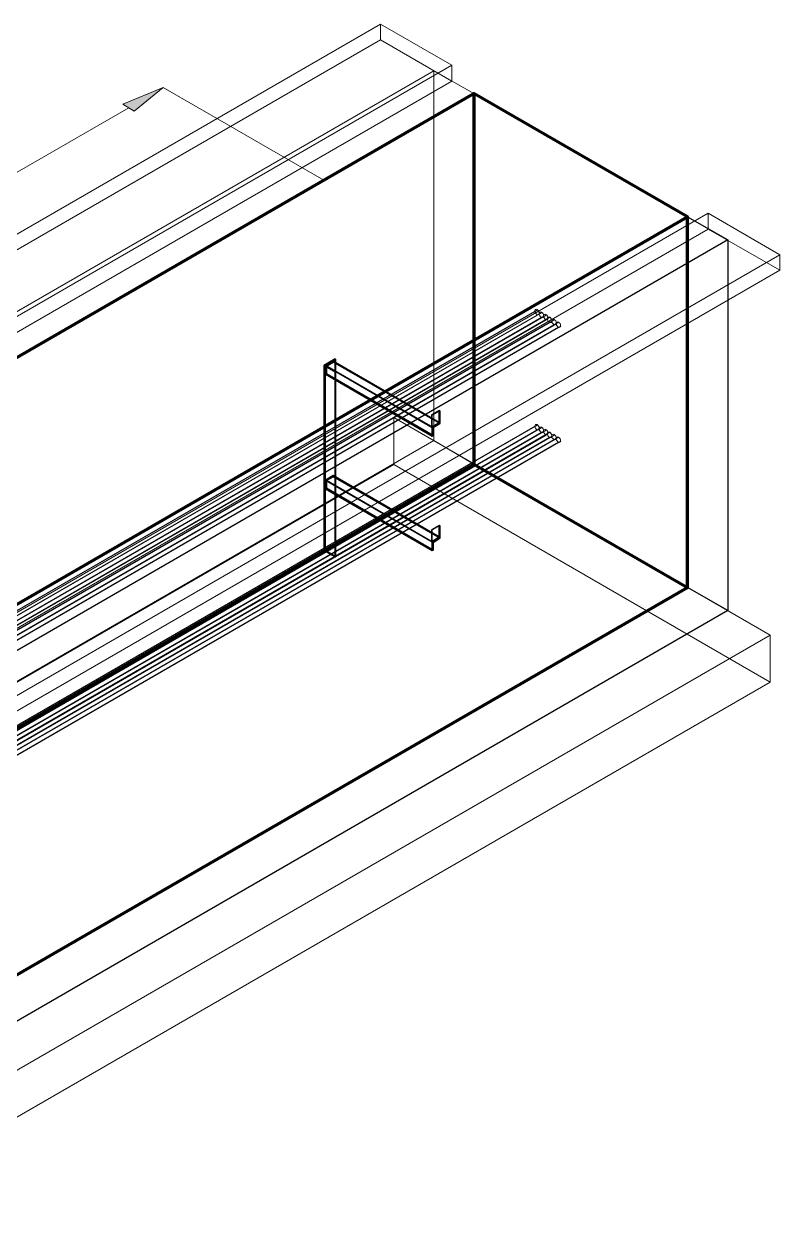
# Model space of a CAD drawing. Header units: inches. Extents: x -430764 to 256483, y 7374 to 217374.
# Drawn here: x 126251 to 154703, y 58489 to 103818 of the extents above; entities that cross this region are included whole.
import ezdxf

# ---------------------------------------------------------------- set-up
doc = ezdxf.new("R2010")
doc.units = ezdxf.units.IN
doc.header["$MEASUREMENT"] = 0
doc.layers.add('Background Stuff', color=252, linetype='Continuous', lineweight=5)
doc.layers.add('Layer 1', color=7, linetype='Continuous')

# ---------------------------------------------------------------- blocks, each defined once
blk = doc.blocks.new('block 3')
at = {"layer": 'Layer 1'}
h = blk.add_hatch(color=5, dxfattribs=at)
h.dxf.hatch_style = 2
h.paths.add_polyline_path([(772.68, -426.78), (774.85, -428.12), (780.31, -423.69)])
at = {"layer": 'Layer 1', "color": 9, "lineweight": 0}
for points in [[(821.23, -414.72), (821.23, -411.73), (282.12, -722.93)], [(821.23, -411.73), (834.63, -419.46), (295.52, -730.77), (282.12, -722.93), (282.12, -725.92), (295.52, -733.66), (295.52, -730.77)], [(834.63, -422.46), (821.23, -414.72), (282.12, -725.92)], [(831.23, -490.08), (831.23, -420.5), (292.12, -731.7)], [(831.23, -420.5), (838.76, -424.82), (299.64, -736.03), (292.12, -731.7), (292.12, -801.38), (299.64, -805.71), (299.64, -736.03)], [(834.63, -419.46), (834.63, -422.46), (295.52, -733.66)], [(882.87, -447.3), (896.38, -455.13), (357.27, -766.33), (343.76, -758.6), (343.76, -761.49), (357.27, -769.32), (357.27, -766.33)], [(896.38, -458.02), (882.87, -450.29), (343.76, -761.49)], [(896.38, -455.13), (896.38, -458.02), (357.27, -769.32)], [(896.38, -455.13), (896.38, -455.13)], [(896.38, -458.02), (896.38, -458.02)], [(284.59, -805.81), (284.59, -797.05), (823.71, -485.75)], [(838.76, -494.51), (831.23, -490.08), (292.12, -801.38)], [(347.06, -841.89), (284.59, -805.81), (823.71, -494.61)], [(284.59, -797.05), (355.41, -837.87), (894.52, -526.67)], [(363.66, -841.89), (894.52, -535.53)]]:
    blk.add_lwpolyline(points, dxfattribs=at)
at = {"layer": 'Layer 1', "lineweight": 0}
for points in [[(821.23, -411.73), (821.23, -411.73)], [(821.23, -414.72), (821.23, -414.72)], [(831.23, -420.5), (831.23, -420.5)], [(834.63, -419.46), (834.63, -419.46)], [(834.63, -422.46), (834.63, -422.46)], [(838.76, -424.82), (838.76, -494.51), (299.64, -805.71)], [(838.76, -424.82), (838.76, -424.82)], [(882.87, -447.3), (882.87, -447.3)], [(882.87, -450.29), (882.87, -450.29)], [(823.71, -485.75), (823.71, -494.61)], [(894.52, -526.67), (823.71, -485.75)], [(823.71, -485.75), (823.71, -485.75)], [(831.23, -490.08), (831.23, -490.08)], [(823.71, -494.61), (894.52, -535.53)], [(823.71, -494.61), (823.71, -494.61)], [(838.76, -494.51), (838.76, -494.51)], [(894.52, -535.53), (894.52, -526.67)], [(894.52, -526.67), (894.52, -526.67)], [(894.52, -535.53), (894.52, -535.53)]]:
    blk.add_lwpolyline(points, dxfattribs=at)
at = {"layer": 'Layer 1', "color": 5, "lineweight": 0}
for points in [[(772.68, -426.78), (774.85, -428.12), (780.31, -423.69), (772.68, -426.78)], [(772.68, -426.78), (774.85, -428.12), (780.31, -423.69), (772.68, -426.78)], [(810.51, -441.11), (780.31, -423.69)], [(773.82, -427.5), (747.43, -442.66)]]:
    blk.add_lwpolyline(points, dxfattribs=at)
at = {"layer": 'Layer 1', "color": 42, "lineweight": 100, "true_color": 0xdca627}
for points in [[(299.64, -805.71), (299.64, -736.03), (838.76, -424.82), (838.76, -494.51), (878.96, -517.7)], [(339.85, -759.32), (339.85, -828.9), (878.96, -517.7), (878.96, -448.02), (838.76, -424.82)], [(838.76, -424.82), (838.76, -424.82)], [(299.64, -736.03), (339.85, -759.32), (878.96, -448.02)], [(878.96, -448.02), (878.96, -448.02)], [(339.85, -828.9), (299.64, -805.71), (838.76, -494.51)], [(838.76, -494.51), (838.76, -494.51)], [(878.96, -517.7), (878.96, -517.7)]]:
    blk.add_lwpolyline(points, dxfattribs=at)
at = {"layer": 'Layer 1', "color": 254, "lineweight": 25, "true_color": 0xdddcdb}
for points in [[(878.96, -517.7), (878.96, -448.02), (339.85, -759.32)], [(878.96, -448.02), (878.96, -448.02), (886.58, -452.35), (347.47, -763.65), (339.85, -759.32), (339.85, -828.9), (347.47, -833.33), (347.47, -763.65)], [(886.58, -452.35), (886.58, -452.35)], [(886.58, -522.03), (878.96, -517.7), (339.85, -828.9)], [(878.96, -517.7), (878.96, -517.7)], [(886.58, -522.03), (886.58, -522.03)]]:
    blk.add_lwpolyline(points, dxfattribs=at)
at = {"layer": 'Layer 1', "color": 6, "lineweight": 0}
for points in [[(882.87, -450.29), (882.87, -447.3), (343.76, -758.6)], [(311.19, -777.05), (850.3, -465.75)], [(311.6, -776.74), (850.71, -465.54)], [(311.6, -777.67), (850.71, -466.47)], [(312.01, -777.46), (851.13, -466.26)], [(312.01, -777.46), (851.13, -466.26)], [(312.43, -777.26), (851.54, -465.96)], [(312.43, -778.19), (851.54, -466.88)], [(312.84, -777.98), (851.95, -466.68)], [(312.84, -777.98), (851.95, -466.68)], [(313.15, -777.67), (852.36, -466.47)], [(313.97, -778.19), (853.08, -466.88)], [(313.15, -778.6), (852.36, -467.4)], [(313.56, -778.39), (852.67, -467.19)], [(313.56, -778.39), (852.67, -467.19)], [(313.97, -779.11), (853.08, -467.81)], [(314.38, -778.91), (853.5, -467.6)], [(314.38, -778.91), (853.5, -467.6)], [(314.8, -778.6), (853.91, -467.4)], [(314.8, -779.53), (853.91, -468.33)], [(315.21, -779.32), (854.32, -468.12)], [(315.21, -779.32), (854.32, -468.12)], [(315.62, -779.11), (854.73, -467.81)], [(315.62, -780.04), (854.73, -468.74)], [(316.03, -779.83), (855.15, -468.53)]]:
    blk.add_lwpolyline(points, dxfattribs=at)
at = {"layer": 'Layer 1', "color": 9, "lineweight": 25}
blk.add_lwpolyline([(886.58, -452.35), (886.58, -522.03), (347.47, -833.33)], dxfattribs=at)
at = {"layer": 'Layer 1', "color": 255, "lineweight": 25}
for points in [[(812.78, -509.66), (812.68, -509.56), (812.68, -474.72), (810.51, -475.95), (810.51, -510.79), (812.68, -509.56)], [(810.51, -510.79), (812.68, -511.93), (812.68, -477.19), (810.51, -475.95)], [(810.51, -475.95), (810.51, -475.95)], [(810.82, -475.95), (812.26, -475.13), (832.37, -486.78)], [(830.82, -487.5), (832.26, -486.67), (812.26, -475.13), (810.82, -475.95)], [(812.78, -511.93), (810.82, -510.79), (810.82, -475.95), (812.78, -477.09), (812.68, -477.19)], [(810.82, -475.95), (810.82, -475.95)], [(810.82, -477.6), (810.82, -475.95), (830.92, -487.6), (830.92, -489.25), (831.13, -489.15), (831.13, -487.6), (832.37, -486.88), (832.37, -486.78), (830.92, -487.6)], [(810.82, -475.95), (810.82, -475.95)], [(832.37, -484.51), (832.37, -486.88), (831.13, -487.6), (831.13, -489.15), (830.92, -489.25), (830.92, -485.33), (830.82, -485.23), (830.82, -487.5), (810.82, -475.95), (810.82, -477.6)], [(810.82, -475.95), (810.82, -475.95)], [(811.03, -476.06), (812.26, -475.33), (812.26, -475.13)], [(811.03, -476.06), (812.26, -475.33), (812.26, -475.13)], [(812.26, -475.13), (812.26, -475.13)], [(812.26, -475.13), (812.26, -475.13)], [(832.37, -486.88), (812.26, -475.33)], [(812.26, -475.33), (812.26, -475.33)], [(832.37, -486.88), (812.26, -475.33)], [(812.26, -475.33), (812.26, -475.33)], [(812.68, -474.72), (812.78, -474.82)], [(812.68, -474.72), (812.68, -474.72)], [(812.78, -474.82), (812.78, -474.82)], [(831.13, -487.6), (811.03, -476.06), (811.03, -477.5), (810.82, -477.6), (830.92, -489.25)], [(831.13, -487.6), (811.03, -476.06), (811.03, -477.5), (810.82, -477.6), (830.92, -489.25)], [(810.82, -477.6), (810.82, -477.6)], [(810.82, -477.6), (810.82, -477.6)], [(811.03, -476.06), (811.03, -476.06)], [(811.03, -476.06), (811.03, -476.06)], [(831.13, -489.15), (811.03, -477.5)], [(811.03, -477.5), (811.03, -477.5)], [(831.13, -489.15), (811.03, -477.5)], [(811.03, -477.5), (811.03, -477.5)], [(812.68, -511.93), (812.78, -511.93), (812.78, -477.09)], [(812.68, -477.19), (812.68, -477.19)], [(812.78, -477.09), (812.78, -477.09)], [(832.26, -486.67), (832.26, -484.41), (830.82, -485.23)], [(832.26, -484.41), (832.37, -484.51), (830.92, -485.33)], [(832.26, -484.41), (832.26, -484.41)], [(810.82, -497.5), (812.26, -496.67), (832.37, -508.32)], [(830.82, -509.04), (832.26, -508.22), (812.26, -496.67), (810.82, -497.5)], [(810.82, -499.15), (810.82, -497.5), (830.92, -509.14), (830.92, -510.79), (831.13, -510.69), (831.13, -509.25), (832.37, -508.42), (832.37, -508.32), (830.92, -509.14)], [(810.82, -497.5), (810.82, -497.5)], [(832.37, -506.05), (832.37, -508.42), (831.13, -509.25), (831.13, -510.69), (830.92, -510.79), (830.92, -506.88), (830.82, -506.88), (830.82, -509.04), (810.82, -497.5), (810.82, -499.15)], [(810.82, -497.5), (810.82, -497.5)], [(831.13, -509.25), (811.03, -497.6), (811.03, -499.04), (810.82, -499.15), (830.92, -510.79)], [(831.13, -509.25), (811.03, -497.6), (811.03, -499.04), (810.82, -499.15), (830.92, -510.79)], [(811.03, -497.6), (812.26, -496.88), (812.26, -496.67)], [(811.03, -497.6), (812.26, -496.88), (812.26, -496.67)], [(811.03, -497.6), (811.03, -497.6)], [(811.03, -497.6), (811.03, -497.6)], [(812.26, -496.67), (812.26, -496.67)], [(812.26, -496.67), (812.26, -496.67)], [(832.37, -508.42), (812.26, -496.88)], [(812.26, -496.88), (812.26, -496.88)], [(832.37, -508.42), (812.26, -496.88)], [(812.26, -496.88), (812.26, -496.88)], [(831.13, -510.69), (811.03, -499.04)], [(831.13, -510.69), (811.03, -499.04)], [(832.26, -508.22), (832.26, -506.05), (830.82, -506.88)], [(830.82, -506.88), (830.82, -506.88)], [(832.26, -506.05), (832.37, -506.05), (830.92, -506.88)], [(830.92, -506.88), (830.92, -506.88)], [(832.26, -506.05), (832.26, -506.05)], [(830.82, -509.04), (830.82, -509.04)], [(830.92, -509.14), (830.92, -509.14)], [(831.13, -509.25), (831.13, -509.25)], [(831.13, -509.25), (831.13, -509.25)], [(832.26, -508.22), (832.26, -508.22)], [(832.37, -508.32), (832.37, -508.32)], [(832.37, -508.42), (832.37, -508.42)], [(832.37, -508.42), (832.37, -508.42)]]:
    blk.add_lwpolyline(points, dxfattribs=at)
at = {"layer": 'Layer 1', "color": 3, "lineweight": 0}
for points in [[(311.6, -798.39), (850.71, -487.19)], [(311.19, -798.6), (850.3, -487.4)], [(311.6, -799.32), (850.71, -488.12)], [(312.01, -799.11), (851.13, -487.81)], [(312.01, -799.11), (851.13, -487.81)], [(312.43, -798.8), (851.54, -487.6)], [(312.43, -799.73), (851.54, -488.53)], [(312.84, -799.52), (851.95, -488.32)], [(312.84, -799.52), (851.95, -488.32)], [(313.15, -799.32), (852.36, -488.12)], [(313.15, -800.25), (852.36, -489.04)], [(313.56, -800.04), (852.67, -488.74)], [(313.56, -800.04), (852.67, -488.74)], [(313.97, -799.73), (853.08, -488.53)], [(313.97, -800.66), (853.08, -489.46)], [(314.38, -800.45), (853.5, -489.25)], [(314.38, -800.45), (853.5, -489.25)], [(314.8, -800.25), (853.91, -489.04)], [(315.62, -800.66), (854.73, -489.46)], [(314.8, -801.17), (853.91, -489.97)], [(315.21, -800.97), (854.32, -489.66)], [(315.21, -800.97), (854.32, -489.66)], [(315.62, -801.59), (854.73, -490.38)], [(316.03, -801.38), (855.15, -490.18)]]:
    blk.add_lwpolyline(points, dxfattribs=at)
at = {"layer": 'Layer 1', "color": 7, "lineweight": 25, "true_color": 0xffffff}
for points in [[(830.82, -485.23), (830.82, -485.23)], [(830.92, -485.33), (830.92, -485.33)], [(832.26, -486.67), (832.26, -486.67)], [(832.37, -486.78), (832.37, -486.78)], [(832.37, -486.88), (832.37, -486.88)], [(832.37, -486.88), (832.37, -486.88)], [(830.82, -487.5), (830.82, -487.5)], [(830.92, -487.6), (830.92, -487.6)], [(830.92, -489.25), (830.92, -489.25)], [(830.92, -489.25), (830.92, -489.25)], [(831.13, -487.6), (831.13, -487.6)], [(831.13, -487.6), (831.13, -487.6)], [(831.13, -489.15), (831.13, -489.15)], [(831.13, -489.15), (831.13, -489.15)], [(810.82, -499.15), (810.82, -499.15)], [(810.82, -499.15), (810.82, -499.15)], [(811.03, -499.04), (811.03, -499.04)], [(811.03, -499.04), (811.03, -499.04)], [(812.68, -509.56), (812.68, -509.56)], [(812.78, -509.66), (812.78, -509.66)], [(810.51, -510.79), (810.51, -510.79)], [(810.82, -510.79), (810.82, -510.79)], [(812.68, -511.93), (812.68, -511.93)], [(812.78, -511.93), (812.78, -511.93)], [(830.92, -510.79), (830.92, -510.79)], [(830.92, -510.79), (830.92, -510.79)]]:
    blk.add_lwpolyline(points, dxfattribs=at)
at = {"layer": 'Layer 1', "color": 251, "lineweight": 25}
blk.add_lwpolyline([(831.13, -510.69), (831.13, -510.69)], dxfattribs=at)
blk.add_lwpolyline([(831.13, -510.69), (831.13, -510.69)], dxfattribs=at)
at = {"layer": 'Layer 1', "color": 6, "lineweight": 0}
for points in [[(850.38, -465.41), (850.21, -465.51), (850.19, -465.81), (850.35, -466.08), (850.51, -466.35), (850.77, -466.49), (850.94, -466.39), (851.12, -466.29), (851.13, -465.99), (850.97, -465.72), (850.82, -465.45), (850.55, -465.31), (850.38, -465.41)], [(851.2, -465.93), (851.03, -466.03), (851.02, -466.33), (851.17, -466.6), (851.33, -466.87), (851.6, -467.01), (851.77, -466.91), (851.94, -466.81), (851.96, -466.51), (851.8, -466.24), (851.64, -465.97), (851.38, -465.83), (851.2, -465.93)], [(852.03, -466.34), (851.86, -466.44), (851.84, -466.74), (852, -467.01), (852.16, -467.28), (852.42, -467.42), (852.59, -467.32), (852.77, -467.22), (852.78, -466.92), (852.62, -466.65), (852.47, -466.38), (852.2, -466.24), (852.03, -466.34)], [(852.75, -466.85), (852.58, -466.95), (852.56, -467.25), (852.72, -467.53), (852.88, -467.8), (853.14, -467.94), (853.32, -467.84), (853.49, -467.74), (853.5, -467.44), (853.35, -467.17), (853.19, -466.89), (852.92, -466.75), (852.75, -466.85)], [(853.57, -467.27), (853.4, -467.37), (853.39, -467.67), (853.54, -467.94), (853.7, -468.21), (853.97, -468.35), (854.14, -468.25), (854.31, -468.15), (854.33, -467.85), (854.17, -467.58), (854.01, -467.31), (853.75, -467.17), (853.57, -467.27)], [(854.4, -467.78), (854.23, -467.88), (854.21, -468.18), (854.37, -468.45), (854.53, -468.73), (854.79, -468.86), (854.97, -468.77), (855.14, -468.67), (855.15, -468.37), (854.99, -468.09), (854.84, -467.82), (854.57, -467.68), (854.4, -467.78)]]:
    blk.add_open_spline(points, degree=3, knots=[0, 0, 0, 0, 1, 1, 1, 2, 2, 2, 3, 3, 3, 4, 4, 4, 4], dxfattribs=at)
at = {"layer": 'Layer 1', "color": 255, "lineweight": 25}
blk.add_open_spline([(812.78, -509.66), (812.78, -509.66), (810.82, -510.79), (810.82, -510.79), (810.82, -510.79), (812.78, -509.66), (812.78, -509.66), (812.78, -509.66), (812.78, -474.82), (812.78, -474.82), (812.78, -474.82), (810.82, -475.95), (810.82, -475.95)], degree=3, knots=[0, 0, 0, 0, 1, 1, 1, 2, 2, 2, 3, 3, 3, 4, 4, 4, 4], dxfattribs=at)
at = {"layer": 'Layer 1', "color": 3, "lineweight": 0}
for points in [[(850.38, -487.06), (850.21, -487.16), (850.19, -487.46), (850.35, -487.73), (850.51, -488), (850.77, -488.14), (850.94, -488.04), (851.12, -487.94), (851.13, -487.64), (850.97, -487.37), (850.82, -487.1), (850.55, -486.96), (850.38, -487.06)], [(851.2, -487.57), (851.03, -487.67), (851.02, -487.97), (851.17, -488.25), (851.33, -488.52), (851.6, -488.66), (851.77, -488.56), (851.94, -488.46), (851.96, -488.16), (851.8, -487.88), (851.64, -487.61), (851.38, -487.47), (851.2, -487.57)], [(852.03, -487.99), (851.86, -488.09), (851.84, -488.39), (852, -488.66), (852.16, -488.93), (852.42, -489.07), (852.59, -488.97), (852.77, -488.87), (852.78, -488.57), (852.62, -488.3), (852.47, -488.03), (852.2, -487.89), (852.03, -487.99)], [(852.75, -488.5), (852.58, -488.6), (852.56, -488.9), (852.72, -489.17), (852.88, -489.45), (853.14, -489.58), (853.32, -489.48), (853.49, -489.38), (853.5, -489.08), (853.35, -488.81), (853.19, -488.54), (852.92, -488.4), (852.75, -488.5)], [(853.57, -488.91), (853.4, -489.01), (853.39, -489.31), (853.54, -489.59), (853.7, -489.86), (853.97, -490), (854.14, -489.9), (854.31, -489.8), (854.33, -489.5), (854.17, -489.23), (854.01, -488.95), (853.75, -488.81), (853.57, -488.91)], [(854.4, -489.43), (854.23, -489.53), (854.21, -489.83), (854.37, -490.1), (854.53, -490.37), (854.79, -490.51), (854.97, -490.41), (855.14, -490.31), (855.15, -490.01), (854.99, -489.74), (854.84, -489.47), (854.57, -489.33), (854.4, -489.43)]]:
    blk.add_open_spline(points, degree=3, knots=[0, 0, 0, 0, 1, 1, 1, 2, 2, 2, 3, 3, 3, 4, 4, 4, 4], dxfattribs=at)
blk = doc.blocks.new('Isometric')
at = {"layer": 'Layer 1', "xscale": 200, "yscale": 200, "zscale": 200}
blk.add_blockref('block 3', (-56424, 145185), dxfattribs=at)

msp = doc.modelspace()

# ---------------------------------------------------------------- block references
at = {"layer": 'Background Stuff'}
msp.add_blockref('Isometric', (31851.58203, 40980.31673), dxfattribs=at)

doc.saveas('drawing.dxf')
